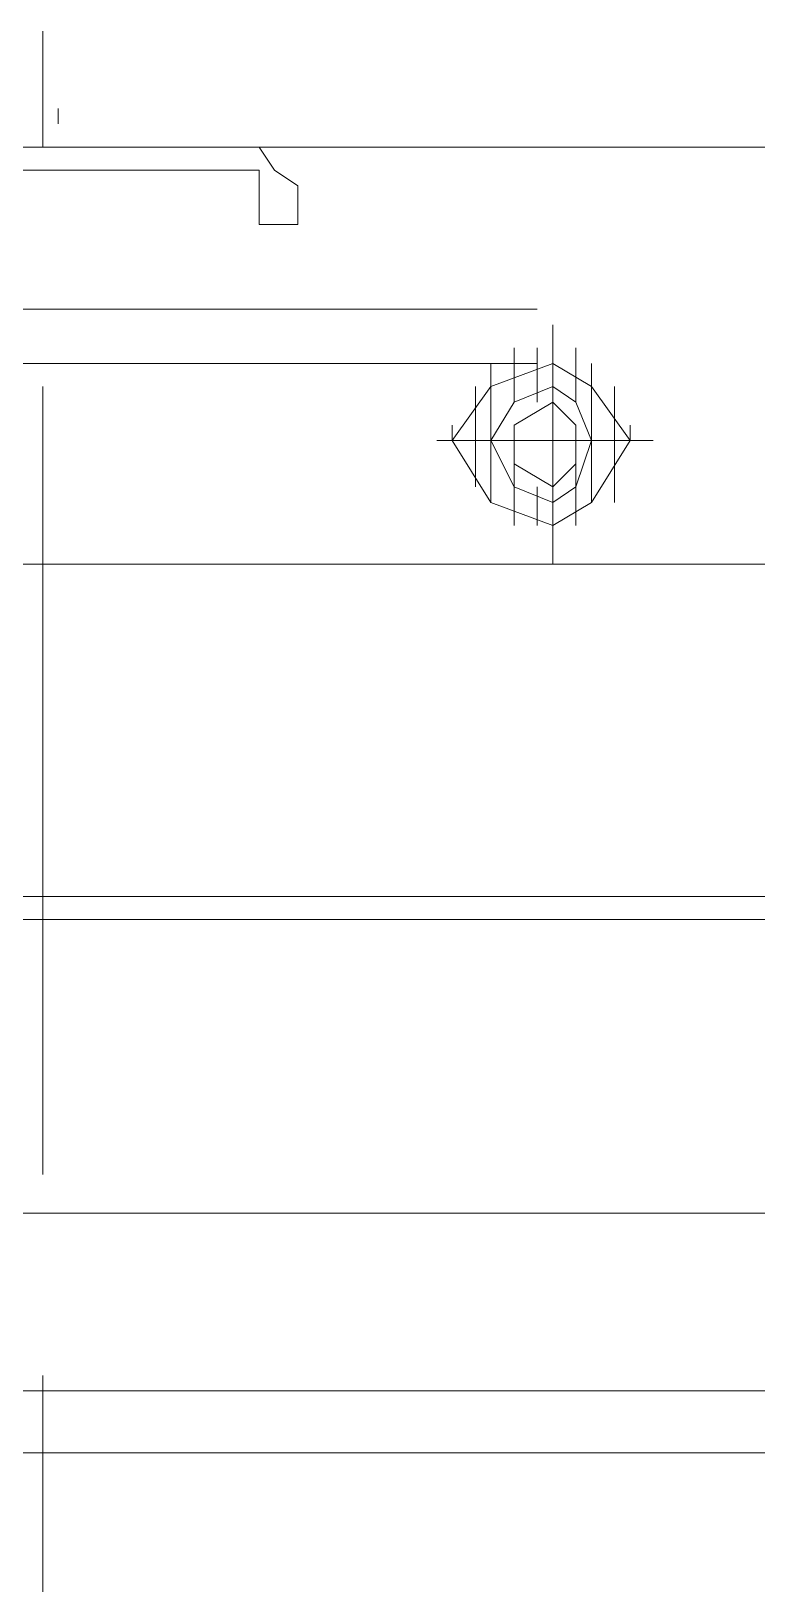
# Model space of a CAD drawing. Header units: millimetres. Extents: x 3220 to 226993, y 817 to 176024.
# Drawn here: x 76021.5 to 76157.4, y 79726.7 to 80018.9 of the extents above; entities that cross this region are included whole.
import ezdxf

# ---------------------------------------------------------------- set-up
doc = ezdxf.new("R2010")
doc.units = ezdxf.units.MM

# ---------------------------------------------------------------- blocks, each defined once
blk = doc.blocks.new('ligne broyage 2')
at = {"color": 7, "linetype": 'Continuous', "lineweight": 15, "true_color": 0x000007}
for points in [[(0, 234.35), (0, 251.7)], [(-2.89, 230.01), (-622.03, 230.01)]]:
    blk.add_lwpolyline(points, close=True, dxfattribs=at)
for points in [[(-2.89, 234.35), (-2.89, 237.24), (-2.89, 237.24)], [(-2.89, 234.35), (-2.89, 237.24), (-2.89, 237.24)], [(-2.89, 230.01), (0, 230.01), (0, 234.35)], [(-40.5, 230.01), (-43.4, 225.67), (-47.74, 222.77)], [(67.99, 230.01), (-40.5, 230.01)], [(67.99, 230.01), (-10.13, 230.01)], [(67.99, 225.67), (-40.5, 225.67)], [(-40.5, 225.67), (-40.5, 222.77), (-40.5, 222.77)], [(67.99, 225.67), (-10.13, 225.67)], [(-47.74, 222.77), (-47.74, 215.54)], [(-40.5, 222.77), (-40.5, 215.54)], [(-40.5, 215.54), (-47.74, 215.54), (-47.74, 215.54)], [(737.76, 89.69), (-580.08, 89.69)], [(737.76, 89.69), (-580.08, 89.69), (-580.08, 89.69)], [(737.76, 85.35), (-580.08, 85.35)], [(-580.08, 30.38), (737.76, 30.38)], [(-565.61, -2.89), (737.76, -2.89)], [(-102.71, -2.89), (-99.81, -2.89)], [(1989.05, -14.47), (-1991.94, -14.47)]]:
    blk.add_lwpolyline(points, dxfattribs=at)
at = {"color": 7, "linetype": 'Continuous', "lineweight": 5, "true_color": 0x000007}
for points in [[(15.91, 199.63), (-92.58, 199.63)], [(-99.81, 189.5), (-99.81, 192.4), (-99.81, 192.4)], [(-99.81, 189.5), (-99.81, 192.4), (-99.81, 192.4)], [(-95.47, 189.5), (-95.47, 192.4), (-95.47, 192.4)], [(-95.47, 189.5), (-95.47, 192.4)], [(-95.47, 189.5), (-95.47, 192.4), (-95.47, 192.4)], [(-95.47, 189.5), (-95.47, 192.4), (-95.47, 192.4)], [(-95.47, 189.5), (-95.47, 192.4), (-95.47, 192.4)], [(-92.58, 189.5), (-92.58, 192.4)], [(-92.58, 189.5), (-92.58, 192.4), (-92.58, 192.4)], [(-92.58, 189.5), (-92.58, 192.4), (-92.58, 192.4)], [(-92.58, 189.5), (-92.58, 192.4), (-92.58, 192.4)], [(-88.24, 189.5), (-88.24, 192.4), (-88.24, 192.4)], [(-88.24, 189.5), (-88.24, 192.4), (-88.24, 192.4)], [(-88.24, 189.5), (-88.24, 192.4)], [(-102.71, 185.16), (-102.71, 189.5), (-102.71, 189.5)], [(-102.71, 185.16), (-102.71, 189.5), (-102.71, 189.5)], [(-102.71, 185.16), (-102.71, 189.5)], [(-102.71, 185.16), (-102.71, 189.5), (-102.71, 189.5)], [(-102.71, 185.16), (-102.71, 189.5), (-102.71, 189.5)], [(-102.71, 185.16), (-102.71, 189.5)], [(-102.71, 185.16), (-102.71, 189.5)], [(-102.71, 185.16), (-102.71, 189.5), (-102.71, 189.5)], [(-99.81, 185.16), (-99.81, 189.5), (-99.81, 189.5)], [(-99.81, 185.16), (-99.81, 189.5), (-99.81, 189.5)], [(-99.81, 185.16), (-99.81, 189.5), (-99.81, 189.5)], [(-99.81, 185.16), (-99.81, 189.5), (-99.81, 189.5)], [(-99.81, 185.16), (-99.81, 189.5), (-99.81, 189.5)], [(-99.81, 185.16), (-99.81, 189.5), (-99.81, 189.5)], [(-99.81, 185.16), (-99.81, 189.5), (-99.81, 189.5)], [(-99.81, 185.16), (-99.81, 189.5), (-99.81, 189.5)], [(-95.47, 185.16), (-95.47, 189.5), (-95.47, 189.5)], [(-95.47, 185.16), (-95.47, 189.5), (-95.47, 189.5)], [(-95.47, 185.16), (-95.47, 189.5), (-95.47, 189.5)], [(-95.47, 185.16), (-95.47, 189.5), (-95.47, 189.5)], [(-95.47, 185.16), (-95.47, 189.5), (-95.47, 189.5)], [(-95.47, 185.16), (-95.47, 189.5), (-95.47, 189.5)], [(-95.47, 185.16), (-95.47, 189.5), (-95.47, 189.5)], [(-95.47, 185.16), (-95.47, 189.5)], [(-95.47, 185.16), (-95.47, 189.5), (-95.47, 189.5)], [(15.91, 189.5), (-92.58, 189.5)], [(-92.58, 185.16), (-92.58, 189.5)], [(-92.58, 185.16), (-92.58, 189.5), (-92.58, 189.5)], [(-92.58, 185.16), (-92.58, 189.5), (-92.58, 189.5)], [(-92.58, 185.16), (-92.58, 189.5), (-92.58, 189.5)], [(-92.58, 185.16), (-92.58, 189.5), (-92.58, 189.5)], [(-92.58, 185.16), (-92.58, 189.5), (-92.58, 189.5)], [(-92.58, 185.16), (-92.58, 189.5)], [(-92.58, 185.16), (-92.58, 189.5), (-92.58, 189.5)], [(-88.24, 185.16), (-88.24, 189.5), (-88.24, 189.5)], [(-88.24, 185.16), (-88.24, 189.5), (-88.24, 189.5)], [(-88.24, 185.16), (-88.24, 189.5)], [(-88.24, 185.16), (-88.24, 189.5), (-88.24, 189.5)], [(-88.24, 185.16), (-88.24, 189.5)], [(-88.24, 185.16), (-88.24, 189.5), (-88.24, 189.5)], [(-88.24, 185.16), (-88.24, 189.5), (-88.24, 189.5)], [(-88.24, 185.16), (-88.24, 189.5), (-88.24, 189.5)], [(-83.9, 185.16), (-83.9, 189.5)], [(-83.9, 185.16), (-83.9, 189.5)], [(-83.9, 185.16), (-83.9, 189.5), (-83.9, 189.5)], [(-83.9, 185.16), (-83.9, 189.5), (-83.9, 189.5)], [(-83.9, 185.16), (-83.9, 189.5), (-83.9, 189.5)], [(-107.05, 182.27), (-107.05, 185.16), (-107.05, 185.16)], [(-107.05, 182.27), (-107.05, 185.16), (-107.05, 185.16)], [(-107.05, 182.27), (-107.05, 185.16), (-107.05, 185.16)], [(-107.05, 182.27), (-107.05, 185.16), (-107.05, 185.16)], [(-107.05, 182.27), (-107.05, 185.16), (-107.05, 185.16)], [(-102.71, 182.27), (-102.71, 185.16), (-102.71, 185.16)], [(-102.71, 182.27), (-102.71, 185.16), (-102.71, 185.16)], [(-102.71, 182.27), (-102.71, 185.16), (-102.71, 185.16)], [(-102.71, 182.27), (-102.71, 185.16), (-102.71, 185.16)], [(-102.71, 182.27), (-102.71, 185.16), (-102.71, 185.16)], [(-102.71, 182.27), (-102.71, 185.16), (-102.71, 185.16)], [(-102.71, 182.27), (-102.71, 185.16), (-102.71, 185.16)], [(-102.71, 182.27), (-102.71, 185.16), (-102.71, 185.16)], [(-102.71, 182.27), (-102.71, 185.16), (-102.71, 185.16)], [(-99.81, 182.27), (-99.81, 185.16), (-99.81, 185.16)], [(-99.81, 182.27), (-99.81, 185.16), (-99.81, 185.16)], [(-99.81, 182.27), (-99.81, 185.16), (-99.81, 185.16)], [(-99.81, 182.27), (-99.81, 185.16), (-99.81, 185.16)], [(-99.81, 182.27), (-99.81, 185.16), (-99.81, 185.16)], [(-95.47, 182.27), (-95.47, 185.16), (-95.47, 185.16)], [(-92.58, 182.27), (-92.58, 185.16)], [(-92.58, 182.27), (-92.58, 185.16)], [(-88.24, 182.27), (-88.24, 185.16), (-88.24, 185.16)], [(-88.24, 182.27), (-88.24, 185.16)], [(-88.24, 182.27), (-88.24, 185.16), (-88.24, 185.16)], [(-88.24, 182.27), (-88.24, 185.16), (-88.24, 185.16)], [(-88.24, 182.27), (-88.24, 185.16), (-88.24, 185.16)], [(-88.24, 182.27), (-88.24, 185.16), (-88.24, 185.16)], [(-88.24, 182.27), (-88.24, 185.16), (-88.24, 185.16)], [(-83.9, 182.27), (-83.9, 185.16), (-83.9, 185.16)], [(-83.9, 182.27), (-83.9, 185.16), (-83.9, 185.16)], [(-83.9, 182.27), (-83.9, 185.16)], [(-83.9, 182.27), (-83.9, 185.16), (-83.9, 185.16)], [(-83.9, 182.27), (-83.9, 185.16), (-83.9, 185.16)], [(-83.9, 182.27), (-83.9, 185.16), (-83.9, 185.16)], [(-83.9, 182.27), (-83.9, 185.16), (-83.9, 185.16)], [(-83.9, 182.27), (-83.9, 185.16), (-83.9, 185.16)], [(-83.9, 182.27), (-83.9, 185.16), (-83.9, 185.16)], [(-81.01, 182.27), (-81.01, 185.16)], [(-81.01, 182.27), (-81.01, 185.16)], [(-81.01, 182.27), (-81.01, 185.16)], [(-81.01, 182.27), (-81.01, 185.16), (-81.01, 185.16)], [(-81.01, 182.27), (-81.01, 185.16), (-81.01, 185.16)], [(-107.05, 177.93), (-107.05, 182.27), (-107.05, 182.27)], [(-107.05, 177.93), (-107.05, 182.27), (-107.05, 182.27)], [(-107.05, 177.93), (-107.05, 182.27), (-107.05, 182.27)], [(-107.05, 177.93), (-107.05, 182.27), (-107.05, 182.27)], [(-107.05, 177.93), (-107.05, 182.27), (-107.05, 182.27)], [(-107.05, 177.93), (-107.05, 182.27), (-107.05, 182.27)], [(-107.05, 177.93), (-107.05, 182.27), (-107.05, 182.27)], [(-102.71, 177.93), (-102.71, 182.27), (-102.71, 182.27)], [(-102.71, 177.93), (-102.71, 182.27), (-102.71, 182.27)], [(-102.71, 177.93), (-102.71, 182.27), (-102.71, 182.27)], [(-102.71, 177.93), (-102.71, 182.27), (-102.71, 182.27)], [(-102.71, 177.93), (-102.71, 182.27), (-102.71, 182.27)], [(-102.71, 177.93), (-102.71, 182.27), (-102.71, 182.27)], [(-83.9, 177.93), (-83.9, 182.27)], [(-83.9, 177.93), (-83.9, 182.27), (-83.9, 182.27)], [(-83.9, 177.93), (-83.9, 182.27), (-83.9, 182.27)], [(-83.9, 177.93), (-83.9, 182.27), (-83.9, 182.27)], [(-83.9, 177.93), (-83.9, 182.27), (-83.9, 182.27)], [(-83.9, 177.93), (-83.9, 182.27)], [(-83.9, 177.93), (-83.9, 182.27), (-83.9, 182.27)], [(-81.01, 177.93), (-81.01, 182.27)], [(-81.01, 177.93), (-81.01, 182.27), (-81.01, 182.27)], [(-81.01, 177.93), (-81.01, 182.27), (-81.01, 182.27)], [(-81.01, 177.93), (-81.01, 182.27), (-81.01, 182.27)], [(-81.01, 177.93), (-81.01, 182.27), (-81.01, 182.27)], [(-81.01, 177.93), (-81.01, 182.27), (-81.01, 182.27)], [(-81.01, 177.93), (-81.01, 182.27)], [(-81.01, 177.93), (-81.01, 182.27), (-81.01, 182.27)], [(-81.01, 177.93), (-81.01, 182.27), (-81.01, 182.27)], [(-109.94, 175.04), (-109.94, 177.93), (-109.94, 177.93)], [(-107.05, 175.04), (-107.05, 177.93)], [(-107.05, 175.04), (-107.05, 177.93)], [(-107.05, 175.04), (-107.05, 177.93), (-107.05, 177.93)], [(-107.05, 175.04), (-107.05, 177.93), (-107.05, 177.93)], [(-107.05, 175.04), (-107.05, 177.93), (-107.05, 177.93)], [(-107.05, 175.04), (-107.05, 177.93), (-107.05, 177.93)], [(-107.05, 175.04), (-107.05, 177.93), (-107.05, 177.93)], [(-107.05, 175.04), (-107.05, 177.93)], [(-107.05, 175.04), (-107.05, 177.93), (-107.05, 177.93)], [(-107.05, 175.04), (-107.05, 177.93), (-107.05, 177.93)], [(-107.05, 175.04), (-107.05, 177.93)], [(-107.05, 175.04), (-107.05, 177.93), (-107.05, 177.93)], [(-102.71, 175.04), (-102.71, 177.93), (-102.71, 177.93)], [(-102.71, 175.04), (-102.71, 177.93), (-102.71, 177.93)], [(-102.71, 175.04), (-102.71, 177.93)], [(-102.71, 175.04), (-102.71, 177.93), (-102.71, 177.93)], [(-102.71, 175.04), (-102.71, 177.93), (-102.71, 177.93)], [(-83.9, 175.04), (-83.9, 177.93)], [(-83.9, 175.04), (-83.9, 177.93)], [(-83.9, 175.04), (-83.9, 177.93)], [(-83.9, 175.04), (-83.9, 177.93), (-83.9, 177.93)], [(-83.9, 175.04), (-83.9, 177.93)], [(-83.9, 175.04), (-83.9, 177.93), (-83.9, 177.93)], [(-83.9, 175.04), (-83.9, 177.93)], [(-81.01, 175.04), (-81.01, 177.93)], [(-81.01, 175.04), (-81.01, 177.93), (-81.01, 177.93)], [(-81.01, 175.04), (-81.01, 177.93)], [(-81.01, 175.04), (-81.01, 177.93), (-81.01, 177.93)], [(-81.01, 175.04), (-81.01, 177.93), (-81.01, 177.93)], [(-81.01, 175.04), (-81.01, 177.93), (-81.01, 177.93)], [(-81.01, 175.04), (-81.01, 177.93)], [(-81.01, 175.04), (-81.01, 177.93), (-81.01, 177.93)], [(-81.01, 175.04), (-81.01, 177.93), (-81.01, 177.93)], [(-81.01, 175.04), (-81.01, 177.93), (-81.01, 177.93)], [(-81.01, 175.04), (-81.01, 177.93), (-81.01, 177.93)], [(-76.67, 175.04), (-76.67, 177.93), (-76.67, 177.93)], [(-107.05, 170.7), (-107.05, 175.04), (-107.05, 175.04)], [(-107.05, 170.7), (-107.05, 175.04), (-107.05, 175.04)], [(-107.05, 170.7), (-107.05, 175.04)], [(-107.05, 170.7), (-107.05, 175.04), (-107.05, 175.04)], [(-107.05, 170.7), (-107.05, 175.04), (-107.05, 175.04)], [(-107.05, 170.7), (-107.05, 175.04), (-107.05, 175.04)], [(-107.05, 170.7), (-107.05, 175.04), (-107.05, 175.04)], [(-107.05, 170.7), (-107.05, 175.04), (-107.05, 175.04)], [(-102.71, 170.7), (-102.71, 175.04)], [(-102.71, 170.7), (-102.71, 175.04)], [(-102.71, 170.7), (-102.71, 175.04)], [(-102.71, 170.7), (-102.71, 175.04), (-102.71, 175.04)], [(-102.71, 170.7), (-102.71, 175.04), (-102.71, 175.04)], [(-102.71, 170.7), (-102.71, 175.04), (-102.71, 175.04)], [(-102.71, 170.7), (-102.71, 175.04), (-102.71, 175.04)], [(-83.9, 170.7), (-83.9, 175.04), (-83.9, 175.04)], [(-83.9, 170.7), (-83.9, 175.04), (-83.9, 175.04)], [(-83.9, 170.7), (-83.9, 175.04), (-83.9, 175.04)], [(-83.9, 170.7), (-83.9, 175.04), (-83.9, 175.04)], [(-83.9, 170.7), (-83.9, 175.04), (-83.9, 175.04)], [(-83.9, 170.7), (-83.9, 175.04), (-83.9, 175.04)], [(-81.01, 170.7), (-81.01, 175.04), (-81.01, 175.04)], [(-81.01, 170.7), (-81.01, 175.04), (-81.01, 175.04)], [(-81.01, 170.7), (-81.01, 175.04)], [(-81.01, 170.7), (-81.01, 175.04), (-81.01, 175.04)], [(-81.01, 170.7), (-81.01, 175.04)], [(-81.01, 170.7), (-81.01, 175.04), (-81.01, 175.04)], [(-81.01, 170.7), (-81.01, 175.04)], [(-81.01, 170.7), (-81.01, 175.04), (-81.01, 175.04)], [(-81.01, 170.7), (-81.01, 175.04), (-81.01, 175.04)], [(-107.05, 166.36), (-107.05, 170.7)], [(-107.05, 166.36), (-107.05, 170.7), (-107.05, 170.7)], [(-107.05, 166.36), (-107.05, 170.7)], [(-107.05, 166.36), (-107.05, 170.7), (-107.05, 170.7)], [(-107.05, 166.36), (-107.05, 170.7), (-107.05, 170.7)], [(-107.05, 166.36), (-107.05, 170.7), (-107.05, 170.7)], [(-107.05, 166.36), (-107.05, 170.7), (-107.05, 170.7)], [(-107.05, 166.36), (-107.05, 170.7), (-107.05, 170.7)], [(-107.05, 166.36), (-107.05, 170.7)], [(-102.71, 166.36), (-102.71, 170.7)], [(-102.71, 166.36), (-102.71, 170.7), (-102.71, 170.7)], [(-102.71, 166.36), (-102.71, 170.7), (-102.71, 170.7)], [(-102.71, 166.36), (-102.71, 170.7), (-102.71, 170.7)], [(-102.71, 166.36), (-102.71, 170.7), (-102.71, 170.7)], [(-102.71, 166.36), (-102.71, 170.7), (-102.71, 170.7)], [(-102.71, 166.36), (-102.71, 170.7), (-102.71, 170.7)], [(-102.71, 166.36), (-102.71, 170.7), (-102.71, 170.7)], [(-99.81, 166.36), (-99.81, 170.7), (-99.81, 170.7)], [(-99.81, 166.36), (-99.81, 170.7), (-99.81, 170.7)], [(-99.81, 166.36), (-99.81, 170.7), (-99.81, 170.7)], [(-88.24, 166.36), (-88.24, 170.7), (-88.24, 170.7)], [(-88.24, 166.36), (-88.24, 170.7)], [(-88.24, 166.36), (-88.24, 170.7)], [(-83.9, 166.36), (-83.9, 170.7), (-83.9, 170.7)], [(-83.9, 166.36), (-83.9, 170.7), (-83.9, 170.7)], [(-83.9, 166.36), (-83.9, 170.7), (-83.9, 170.7)], [(-83.9, 166.36), (-83.9, 170.7), (-83.9, 170.7)], [(-83.9, 166.36), (-83.9, 170.7), (-83.9, 170.7)], [(-83.9, 166.36), (-83.9, 170.7), (-83.9, 170.7)], [(-83.9, 166.36), (-83.9, 170.7), (-83.9, 170.7)], [(-83.9, 166.36), (-83.9, 170.7), (-83.9, 170.7)], [(-83.9, 166.36), (-83.9, 170.7)], [(-81.01, 166.36), (-81.01, 170.7)], [(-81.01, 166.36), (-81.01, 170.7)], [(-81.01, 166.36), (-81.01, 170.7), (-81.01, 170.7)], [(-81.01, 166.36), (-81.01, 170.7), (-81.01, 170.7)], [(-81.01, 166.36), (-81.01, 170.7)], [(-81.01, 166.36), (-81.01, 170.7), (-81.01, 170.7)], [(-81.01, 166.36), (-81.01, 170.7), (-81.01, 170.7)], [(-81.01, 166.36), (-81.01, 170.7), (-81.01, 170.7)], [(-81.01, 166.36), (-81.01, 170.7), (-81.01, 170.7)], [(-107.05, 163.46), (-107.05, 166.36), (-107.05, 166.36)], [(-107.05, 163.46), (-107.05, 166.36)], [(-102.71, 163.46), (-102.71, 166.36)], [(-102.71, 163.46), (-102.71, 166.36), (-102.71, 166.36)], [(-102.71, 163.46), (-102.71, 166.36), (-102.71, 166.36)], [(-102.71, 163.46), (-102.71, 166.36), (-102.71, 166.36)], [(-102.71, 163.46), (-102.71, 166.36), (-102.71, 166.36)], [(-102.71, 163.46), (-102.71, 166.36), (-102.71, 166.36)], [(-102.71, 163.46), (-102.71, 166.36), (-102.71, 166.36)], [(-99.81, 163.46), (-99.81, 166.36), (-99.81, 166.36)], [(-99.81, 163.46), (-99.81, 166.36), (-99.81, 166.36)], [(-99.81, 163.46), (-99.81, 166.36), (-99.81, 166.36)], [(-99.81, 163.46), (-99.81, 166.36), (-99.81, 166.36)], [(-99.81, 163.46), (-99.81, 166.36), (-99.81, 166.36)], [(-99.81, 163.46), (-99.81, 166.36), (-99.81, 166.36)], [(-95.47, 163.46), (-95.47, 166.36), (-95.47, 166.36)], [(-95.47, 163.46), (-95.47, 166.36), (-95.47, 166.36)], [(-95.47, 163.46), (-95.47, 166.36), (-95.47, 166.36)], [(-95.47, 163.46), (-95.47, 166.36), (-95.47, 166.36)], [(-95.47, 163.46), (-95.47, 166.36), (-95.47, 166.36)], [(-95.47, 163.46), (-95.47, 166.36)], [(-95.47, 163.46), (-95.47, 166.36), (-95.47, 166.36)], [(-92.58, 163.46), (-92.58, 166.36), (-92.58, 166.36)], [(-92.58, 163.46), (-92.58, 166.36), (-92.58, 166.36)], [(-92.58, 163.46), (-92.58, 166.36), (-92.58, 166.36)], [(-92.58, 163.46), (-92.58, 166.36), (-92.58, 166.36)], [(-92.58, 163.46), (-92.58, 166.36), (-92.58, 166.36)], [(-92.58, 163.46), (-92.58, 166.36), (-92.58, 166.36)], [(-92.58, 163.46), (-92.58, 166.36), (-92.58, 166.36)], [(-88.24, 163.46), (-88.24, 166.36), (-88.24, 166.36)], [(-88.24, 163.46), (-88.24, 166.36), (-88.24, 166.36)], [(-88.24, 163.46), (-88.24, 166.36), (-88.24, 166.36)], [(-88.24, 163.46), (-88.24, 166.36), (-88.24, 166.36)], [(-88.24, 163.46), (-88.24, 166.36), (-88.24, 166.36)], [(-88.24, 163.46), (-88.24, 166.36)], [(-88.24, 163.46), (-88.24, 166.36), (-88.24, 166.36)], [(-88.24, 163.46), (-88.24, 166.36)], [(-88.24, 163.46), (-88.24, 166.36), (-88.24, 166.36)], [(-88.24, 163.46), (-88.24, 166.36), (-88.24, 166.36)], [(-83.9, 163.46), (-83.9, 166.36), (-83.9, 166.36)], [(-83.9, 163.46), (-83.9, 166.36), (-83.9, 166.36)], [(-83.9, 163.46), (-83.9, 166.36), (-83.9, 166.36)], [(-83.9, 163.46), (-83.9, 166.36), (-83.9, 166.36)], [(-83.9, 163.46), (-83.9, 166.36), (-83.9, 166.36)], [(-83.9, 163.46), (-83.9, 166.36)], [(-83.9, 163.46), (-83.9, 166.36), (-83.9, 166.36)], [(-83.9, 163.46), (-83.9, 166.36), (-83.9, 166.36)], [(-99.81, 159.12), (-99.81, 163.46), (-99.81, 163.46)], [(-99.81, 159.12), (-99.81, 163.46), (-99.81, 163.46)], [(-99.81, 159.12), (-99.81, 163.46), (-99.81, 163.46)], [(-99.81, 159.12), (-99.81, 163.46), (-99.81, 163.46)], [(-95.47, 159.12), (-95.47, 163.46), (-95.47, 163.46)], [(-95.47, 159.12), (-95.47, 163.46)], [(-95.47, 159.12), (-95.47, 163.46), (-95.47, 163.46)], [(-95.47, 159.12), (-95.47, 163.46), (-95.47, 163.46)], [(-95.47, 159.12), (-95.47, 163.46), (-95.47, 163.46)], [(-95.47, 159.12), (-95.47, 163.46), (-95.47, 163.46)], [(-92.58, 159.12), (-92.58, 163.46)], [(-92.58, 159.12), (-92.58, 163.46), (-92.58, 163.46)], [(-92.58, 159.12), (-92.58, 163.46), (-92.58, 163.46)], [(-92.58, 159.12), (-92.58, 163.46), (-92.58, 163.46)], [(-92.58, 159.12), (-92.58, 163.46), (-92.58, 163.46)], [(-88.24, 159.12), (-88.24, 163.46), (-88.24, 163.46)], [(-88.24, 159.12), (-88.24, 163.46)], [(-88.24, 159.12), (-88.24, 163.46)], [(-88.24, 159.12), (-88.24, 163.46), (-88.24, 163.46)], [(-88.24, 159.12), (-88.24, 163.46)]]:
    blk.add_lwpolyline(points, dxfattribs=at)
at = {"color": 1, "linetype": 'Continuous', "lineweight": 5, "true_color": 0x000001}
for points in [[(-95.47, 196.73), (-95.47, 151.89)], [(0, 37.61), (0, 185.16), (0, 185.16)], [(-114.28, 175.04), (-73.78, 175.04)], [(-328.37, 151.89), (134.53, 151.89), (134.53, 151.89)], [(0, -40.5), (0, 0)]]:
    blk.add_lwpolyline(points, dxfattribs=at)
at = {"color": 7, "linetype": 'Continuous', "lineweight": 5, "true_color": 0x000007}
for points in [[(-76.67, 175.04), (-83.9, 185.16), (-95.47, 189.5), (-102.71, 185.16), (-109.94, 175.04), (-102.71, 163.46), (-95.47, 159.12), (-83.9, 163.46)], [(-83.9, 175.04), (-88.24, 182.27), (-95.47, 185.16), (-99.81, 182.27), (-102.71, 175.04), (-99.81, 166.36), (-95.47, 163.46), (-88.24, 166.36)], [(-88.24, 175.04), (-88.24, 177.93), (-95.47, 182.27), (-99.81, 177.93), (-99.81, 170.7), (-95.47, 166.36), (-88.24, 170.7)]]:
    blk.add_lwpolyline(points, close=True, dxfattribs=at)

msp = doc.modelspace()

# ---------------------------------------------------------------- block references
at = {"xscale": -1}
msp.add_blockref('ligne broyage 2', (76023.71, 79767.2), dxfattribs=at)

doc.saveas('drawing.dxf')
